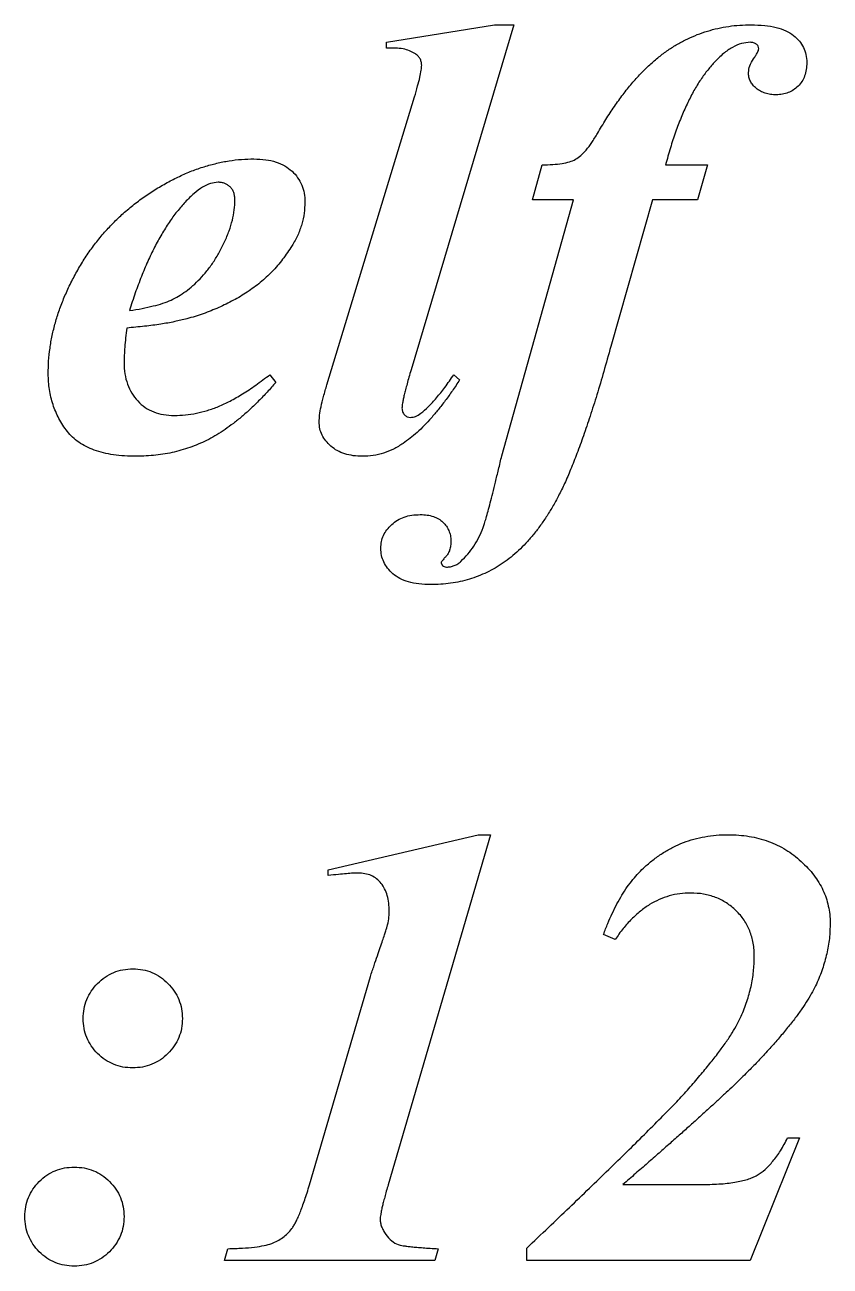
# Model space of a CAD drawing. Header units: inches. Extents: x -17.5 to -8.75, y -0.78 to 2.88.
# Drawn here: x -12.9373 to -12.6498, y 1.2942 to 1.7377 of the extents above; entities that cross this region are included whole.
import ezdxf

# ---------------------------------------------------------------- set-up
doc = ezdxf.new("R2010")
doc.units = ezdxf.units.IN
doc.header["$MEASUREMENT"] = 0

msp = doc.modelspace()

# ---------------------------------------------------------------- linework, layer by layer
at = {"color": 7, "linetype": 'Continuous', "lineweight": 25}
for p, q in [((-12.80814, 1.73146), (-12.7696, 1.73771)), ((-12.76273, 1.73771), (-12.79945, 1.61441)), ((-12.7696, 1.73771), (-12.76273, 1.73771)), ((-12.80814, 1.72938), (-12.80814, 1.73146)), ((-12.82947, 1.60913), (-12.79818, 1.71196)), ((-12.75606, 1.67521), (-12.75258, 1.68771)), ((-12.70857, 1.68771), (-12.69356, 1.68771)), ((-12.69356, 1.68771), (-12.69717, 1.67521)), ((-12.76703, 1.58377), (-12.74141, 1.67521)), ((-12.74141, 1.67521), (-12.75606, 1.67521)), ((-12.71329, 1.67521), (-12.7281, 1.62277)), ((-12.69717, 1.67521), (-12.71329, 1.67521)), ((-12.84981, 1.61271), (-12.84773, 1.60995)), ((-12.78419, 1.61271), (-12.7821, 1.61083)), ((-12.78874, 1.54536), (-12.78822, 1.54455)), ((-12.82898, 1.43584), (-12.77549, 1.44834)), ((-12.77107, 1.44834), (-12.80759, 1.32328)), ((-12.77549, 1.44834), (-12.77107, 1.44834)), ((-12.82898, 1.43376), (-12.82898, 1.43584)), ((-12.7266, 1.41088), (-12.73067, 1.41273)), ((-12.83568, 1.32328), (-12.81397, 1.39769)), ((-12.66081, 1.34001), (-12.67833, 1.29626)), ((-12.66498, 1.34001), (-12.66081, 1.34001)), ((-12.7238, 1.32334), (-12.69623, 1.32334)), ((-12.86599, 1.29626), (-12.86479, 1.30043)), ((-12.78979, 1.30043), (-12.79099, 1.29626)), ((-12.75814, 1.29626), (-12.75814, 1.30062)), ((-12.79099, 1.29626), (-12.86599, 1.29626)), ((-12.67833, 1.29626), (-12.75814, 1.29626))]:
    msp.add_line(p, q, dxfattribs=at)
for points, knots in [([(-12.73288, 1.69888), (-12.73189, 1.70056), (-12.72994, 1.70382), (-12.72693, 1.7085), (-12.72381, 1.71278), (-12.72069, 1.7167), (-12.7175, 1.72025), (-12.7143, 1.72344), (-12.71103, 1.72625), (-12.70772, 1.72871), (-12.70434, 1.73086), (-12.70085, 1.73266), (-12.6973, 1.73425), (-12.69364, 1.73552), (-12.68988, 1.73649), (-12.68603, 1.73721), (-12.68208, 1.73765), (-12.67941, 1.73769), (-12.67807, 1.73771)], [0, 0, 0, 0, 0.082735, 0.161183, 0.235602, 0.306921, 0.373681, 0.437744, 0.4984, 0.556255, 0.612266, 0.667806, 0.722579, 0.777119, 0.831776, 0.886978, 0.942944, 1, 1, 1, 1]), ([(-12.67807, 1.73771), (-12.67644, 1.73768), (-12.6734, 1.73762), (-12.66921, 1.7369), (-12.66569, 1.73579), (-12.6629, 1.73408), (-12.66077, 1.73203), (-12.65921, 1.7297), (-12.6583, 1.72704), (-12.6582, 1.72517), (-12.65814, 1.7242)], [0, 0, 0, 0, 0.180218, 0.334907, 0.469259, 0.586173, 0.693114, 0.79364, 0.893836, 1, 1, 1, 1]), ([(-12.67829, 1.73146), (-12.67936, 1.73137), (-12.68159, 1.73116), (-12.68487, 1.7297), (-12.68814, 1.72739), (-12.69012, 1.72536), (-12.69119, 1.72427)], [0, 0, 0, 0, 0.210371, 0.440381, 0.699409, 1, 1, 1, 1]), ([(-12.67533, 1.72912), (-12.67536, 1.72945), (-12.67543, 1.73012), (-12.67617, 1.73087), (-12.67714, 1.73139), (-12.6779, 1.73144), (-12.67829, 1.73146)], [0, 0, 0, 0, 0.2294092, 0.4655217, 0.7184455, 1, 1, 1, 1]), ([(-12.79812, 1.72749), (-12.79873, 1.72783), (-12.80003, 1.72856), (-12.80238, 1.72917), (-12.80513, 1.72945), (-12.80709, 1.7294), (-12.80814, 1.72938)], [0, 0, 0, 0, 0.2009822, 0.432794, 0.6951629, 1, 1, 1, 1]), ([(-12.79564, 1.72326), (-12.79568, 1.72369), (-12.79574, 1.72452), (-12.79621, 1.72571), (-12.79703, 1.72672), (-12.79775, 1.72723), (-12.79812, 1.72749)], [0, 0, 0, 0, 0.249731, 0.489154, 0.733166, 1, 1, 1, 1]), ([(-12.67898, 1.72066), (-12.67888, 1.72146), (-12.67865, 1.72324), (-12.67745, 1.7252), (-12.67636, 1.72667), (-12.67584, 1.7277), (-12.67541, 1.72846), (-12.67536, 1.72893), (-12.67533, 1.72912)], [0, 0, 0, 0, 0.259359, 0.568471, 0.724282, 0.847646, 0.939766, 1, 1, 1, 1]), ([(-12.79818, 1.71196), (-12.79781, 1.71327), (-12.79714, 1.71561), (-12.79629, 1.71878), (-12.7958, 1.72125), (-12.79569, 1.72267), (-12.79564, 1.72326)], [0, 0, 0, 0, 0.349951, 0.631009, 0.847838, 1, 1, 1, 1]), ([(-12.69119, 1.72427), (-12.69208, 1.72325), (-12.69394, 1.72116), (-12.69642, 1.71761), (-12.69881, 1.71367), (-12.701, 1.70927), (-12.70312, 1.70449), (-12.7051, 1.69928), (-12.70692, 1.69365), (-12.70801, 1.68974), (-12.70857, 1.68771)], [0, 0, 0, 0, 0.099452, 0.205113, 0.317687, 0.437391, 0.565429, 0.701836, 0.845932, 1, 1, 1, 1]), ([(-12.65814, 1.7242), (-12.65818, 1.72336), (-12.65824, 1.72175), (-12.65884, 1.71947), (-12.65983, 1.71746), (-12.66122, 1.71576), (-12.66286, 1.71438), (-12.66477, 1.71344), (-12.66684, 1.71281), (-12.6683, 1.71275), (-12.66905, 1.71271)], [0, 0, 0, 0, 0.141373, 0.271902, 0.394693, 0.517047, 0.637983, 0.755046, 0.873221, 1, 1, 1, 1]), ([(-12.66905, 1.71271), (-12.66975, 1.71273), (-12.67108, 1.71276), (-12.67298, 1.71325), (-12.6747, 1.71395), (-12.6762, 1.71497), (-12.67743, 1.71618), (-12.6783, 1.71757), (-12.67891, 1.71906), (-12.67895, 1.72012), (-12.67898, 1.72066)], [0, 0, 0, 0, 0.147617, 0.282733, 0.412711, 0.540406, 0.664117, 0.775878, 0.886615, 1, 1, 1, 1]), ([(-12.75258, 1.68771), (-12.75131, 1.68772), (-12.74895, 1.68774), (-12.74568, 1.68809), (-12.74297, 1.68868), (-12.74068, 1.68958), (-12.73867, 1.69104), (-12.73676, 1.69309), (-12.73479, 1.69574), (-12.73355, 1.69778), (-12.73288, 1.69888)], [0, 0, 0, 0, 0.156535, 0.291088, 0.403666, 0.497803, 0.592801, 0.706305, 0.841924, 1, 1, 1, 1]), ([(-12.92898, 1.61304), (-12.92895, 1.61456), (-12.92889, 1.61761), (-12.92836, 1.62217), (-12.92761, 1.62675), (-12.92644, 1.6313), (-12.92502, 1.63588), (-12.92324, 1.64043), (-12.9212, 1.64501), (-12.91878, 1.64953), (-12.91615, 1.65397), (-12.91325, 1.6582), (-12.9101, 1.6622), (-12.90672, 1.66596), (-12.90313, 1.66954), (-12.89928, 1.67284), (-12.89523, 1.67596), (-12.89097, 1.6788), (-12.88657, 1.68134), (-12.88216, 1.68361), (-12.87774, 1.68554), (-12.87329, 1.68707), (-12.86886, 1.68828), (-12.86441, 1.68917), (-12.85996, 1.68971), (-12.85699, 1.68977), (-12.85551, 1.6898)], [0, 0, 0, 0, 0.039082, 0.078362, 0.117989, 0.158248, 0.199189, 0.24105, 0.28388, 0.328057, 0.3726, 0.416552, 0.459861, 0.503325, 0.546527, 0.59004, 0.633619, 0.677877, 0.721755, 0.764051, 0.805409, 0.845552, 0.884872, 0.923553, 0.962033, 1, 1, 1, 1]), ([(-12.85551, 1.6898), (-12.85409, 1.68976), (-12.85142, 1.68969), (-12.84771, 1.68882), (-12.84449, 1.68748), (-12.84189, 1.68551), (-12.83984, 1.68317), (-12.83835, 1.6805), (-12.83747, 1.67751), (-12.83737, 1.67544), (-12.83731, 1.67437)], [0, 0, 0, 0, 0.157556, 0.296643, 0.423401, 0.542675, 0.6567, 0.76879, 0.880952, 1, 1, 1, 1]), ([(-12.8683, 1.68146), (-12.86921, 1.68136), (-12.87117, 1.68114), (-12.87408, 1.67967), (-12.87711, 1.67742), (-12.87902, 1.67546), (-12.88005, 1.6744)], [0, 0, 0, 0, 0.195013, 0.416861, 0.68378, 1, 1, 1, 1]), ([(-12.86231, 1.67512), (-12.86232, 1.67558), (-12.86235, 1.67648), (-12.8627, 1.67774), (-12.8632, 1.67888), (-12.86398, 1.67979), (-12.86488, 1.68055), (-12.86593, 1.68108), (-12.86708, 1.68142), (-12.86789, 1.68145), (-12.8683, 1.68146)], [0, 0, 0, 0, 0.142801, 0.272978, 0.397465, 0.51751, 0.637554, 0.753126, 0.873718, 1, 1, 1, 1]), ([(-12.89994, 1.63563), (-12.89843, 1.63586), (-12.89558, 1.6363), (-12.8916, 1.63719), (-12.88812, 1.63812), (-12.88512, 1.63931), (-12.88239, 1.64071), (-12.87982, 1.64248), (-12.87722, 1.64452), (-12.8747, 1.64697), (-12.87226, 1.64976), (-12.86997, 1.65291), (-12.86786, 1.65639), (-12.86598, 1.66015), (-12.86437, 1.664), (-12.86317, 1.6678), (-12.86245, 1.6715), (-12.86236, 1.67393), (-12.86231, 1.67512)], [0, 0, 0, 0, 0.076865, 0.145034, 0.205136, 0.257311, 0.307089, 0.35899, 0.414116, 0.473151, 0.535406, 0.600225, 0.668527, 0.740015, 0.811443, 0.877706, 0.940411, 1, 1, 1, 1]), ([(-12.88005, 1.6744), (-12.88105, 1.67328), (-12.8831, 1.67097), (-12.88587, 1.6671), (-12.88855, 1.66285), (-12.89107, 1.65818), (-12.89353, 1.65314), (-12.89578, 1.64767), (-12.89798, 1.64182), (-12.89928, 1.63773), (-12.89994, 1.63563)], [0, 0, 0, 0, 0.102496, 0.210714, 0.32463, 0.445355, 0.572975, 0.707181, 0.84953, 1, 1, 1, 1]), ([(-12.83731, 1.67437), (-12.83737, 1.67304), (-12.83749, 1.67038), (-12.83838, 1.66642), (-12.8398, 1.66251), (-12.84119, 1.66006), (-12.8419, 1.65881)], [0, 0, 0, 0, 0.2425278, 0.4859534, 0.7374867, 1, 1, 1, 1]), ([(-12.8419, 1.65881), (-12.84299, 1.65715), (-12.84515, 1.65389), (-12.84898, 1.64947), (-12.85318, 1.64553), (-12.85785, 1.64216), (-12.86282, 1.63918), (-12.86811, 1.63664), (-12.87365, 1.63438), (-12.87751, 1.63324), (-12.87947, 1.63267)], [0, 0, 0, 0, 0.126688, 0.250228, 0.372514, 0.49468, 0.617641, 0.742739, 0.869822, 1, 1, 1, 1]), ([(-12.87947, 1.63267), (-12.88091, 1.63232), (-12.884, 1.63157), (-12.88903, 1.63067), (-12.89474, 1.62994), (-12.89879, 1.62957), (-12.90092, 1.62938)], [0, 0, 0, 0, 0.20459, 0.439082, 0.704993, 1, 1, 1, 1]), ([(-12.90092, 1.62938), (-12.90107, 1.6282), (-12.90135, 1.62594), (-12.90163, 1.6227), (-12.90185, 1.61978), (-12.90188, 1.61794), (-12.90189, 1.61708)], [0, 0, 0, 0, 0.289329, 0.553966, 0.789077, 1, 1, 1, 1]), ([(-12.7281, 1.62277), (-12.72894, 1.61979), (-12.73055, 1.61402), (-12.73303, 1.60572), (-12.73543, 1.59806), (-12.7378, 1.59106), (-12.74011, 1.58471), (-12.74234, 1.57902), (-12.74452, 1.57397), (-12.74668, 1.56953), (-12.74887, 1.56555), (-12.75112, 1.56189), (-12.75346, 1.55851), (-12.75587, 1.55537), (-12.75838, 1.55249), (-12.76099, 1.54988), (-12.76369, 1.54754), (-12.76647, 1.54544), (-12.76934, 1.54359), (-12.77234, 1.54205), (-12.77542, 1.54068), (-12.77862, 1.53964), (-12.7819, 1.53872), (-12.78532, 1.53816), (-12.78882, 1.53779), (-12.79119, 1.53774), (-12.79239, 1.53771)], [0, 0, 0, 0, 0.080645, 0.155714, 0.225223, 0.289281, 0.347829, 0.4009, 0.448281, 0.490676, 0.529314, 0.566427, 0.602114, 0.63631, 0.6693, 0.701218, 0.732218, 0.762236, 0.791664, 0.820939, 0.849872, 0.879046, 0.908541, 0.938318, 0.968946, 1, 1, 1, 1]), ([(-12.90189, 1.61708), (-12.90185, 1.61571), (-12.90176, 1.61308), (-12.90078, 1.60937), (-12.89929, 1.60604), (-12.8971, 1.60325), (-12.89446, 1.6009), (-12.89129, 1.59932), (-12.88774, 1.59829), (-12.88524, 1.59818), (-12.88393, 1.59813)], [0, 0, 0, 0, 0.138619, 0.267658, 0.388404, 0.508312, 0.626725, 0.744958, 0.866809, 1, 1, 1, 1]), ([(-12.89744, 1.58355), (-12.89887, 1.58357), (-12.90162, 1.5836), (-12.90558, 1.58404), (-12.90921, 1.5847), (-12.9125, 1.58568), (-12.91544, 1.58694), (-12.91804, 1.58847), (-12.9203, 1.59028), (-12.92278, 1.59308), (-12.92526, 1.59696), (-12.92739, 1.60202), (-12.92876, 1.60741), (-12.9289, 1.61114), (-12.92898, 1.61304)], [0, 0, 0, 0, 0.087244, 0.167641, 0.242272, 0.311244, 0.376044, 0.436772, 0.49455, 0.55161, 0.663388, 0.773209, 0.884729, 1, 1, 1, 1]), ([(-12.88393, 1.59813), (-12.88261, 1.59817), (-12.87997, 1.59824), (-12.87601, 1.59889), (-12.87206, 1.59991), (-12.86803, 1.60133), (-12.86386, 1.60331), (-12.85942, 1.60585), (-12.85469, 1.60905), (-12.85149, 1.61145), (-12.84981, 1.61271)], [0, 0, 0, 0, 0.10426, 0.209667, 0.317162, 0.427674, 0.547407, 0.683078, 0.833212, 1, 1, 1, 1]), ([(-12.79945, 1.61441), (-12.79971, 1.61354), (-12.80019, 1.61188), (-12.80083, 1.60952), (-12.80139, 1.60742), (-12.80184, 1.60559), (-12.80221, 1.604), (-12.80248, 1.60268), (-12.80261, 1.6016), (-12.80266, 1.60097), (-12.80268, 1.6007)], [0, 0, 0, 0, 0.1921603, 0.3668905, 0.5197573, 0.6552523, 0.7689323, 0.8653655, 0.9421033, 1, 1, 1, 1]), ([(-12.7821, 1.61083), (-12.78295, 1.60954), (-12.7846, 1.60704), (-12.78714, 1.60348), (-12.78968, 1.60023), (-12.7922, 1.59725), (-12.79469, 1.59454), (-12.7972, 1.59212), (-12.79971, 1.59), (-12.80142, 1.58875), (-12.80225, 1.58814)], [0, 0, 0, 0, 0.151415, 0.294332, 0.42956, 0.556666, 0.677386, 0.791258, 0.898704, 1, 1, 1, 1]), ([(-12.79597, 1.59891), (-12.79504, 1.59968), (-12.79301, 1.60135), (-12.79022, 1.60455), (-12.78715, 1.60832), (-12.78522, 1.61119), (-12.78419, 1.61271)], [0, 0, 0, 0, 0.198837, 0.431518, 0.697158, 1, 1, 1, 1]), ([(-12.84773, 1.60995), (-12.84874, 1.60879), (-12.85072, 1.60652), (-12.85378, 1.60334), (-12.85681, 1.6004), (-12.8598, 1.59772), (-12.8628, 1.59531), (-12.86577, 1.59316), (-12.86869, 1.59121), (-12.8726, 1.58906), (-12.87763, 1.58683), (-12.88397, 1.58495), (-12.8906, 1.58377), (-12.89513, 1.58362), (-12.89744, 1.58355)], [0, 0, 0, 0, 0.0791, 0.154916, 0.227172, 0.295979, 0.361898, 0.424661, 0.484745, 0.542227, 0.654471, 0.766987, 0.881447, 1, 1, 1, 1]), ([(-12.83223, 1.59585), (-12.8322, 1.59665), (-12.83211, 1.59846), (-12.83153, 1.60147), (-12.83064, 1.6051), (-12.82988, 1.60771), (-12.82947, 1.60913)], [0, 0, 0, 0, 0.175093, 0.400904, 0.674263, 1, 1, 1, 1]), ([(-12.80268, 1.6007), (-12.80264, 1.60027), (-12.80256, 1.59941), (-12.80182, 1.59836), (-12.80086, 1.59759), (-12.80008, 1.59749), (-12.79971, 1.59745)], [0, 0, 0, 0, 0.266223, 0.523389, 0.773345, 1, 1, 1, 1]), ([(-12.79971, 1.59745), (-12.79905, 1.59751), (-12.79767, 1.59765), (-12.79655, 1.59848), (-12.79597, 1.59891)], [0, 0, 0, 0, 0.478106, 1, 1, 1, 1]), ([(-12.81671, 1.58355), (-12.81784, 1.58358), (-12.82, 1.58365), (-12.82305, 1.58437), (-12.82578, 1.58544), (-12.82805, 1.58707), (-12.82989, 1.58896), (-12.83127, 1.59106), (-12.83209, 1.59341), (-12.83218, 1.59503), (-12.83223, 1.59585)], [0, 0, 0, 0, 0.153542, 0.292547, 0.423307, 0.549171, 0.667931, 0.779891, 0.888896, 1, 1, 1, 1]), ([(-12.80225, 1.58814), (-12.80338, 1.58743), (-12.8056, 1.58604), (-12.80921, 1.5846), (-12.81292, 1.58372), (-12.81544, 1.58361), (-12.81671, 1.58355)], [0, 0, 0, 0, 0.259814, 0.508511, 0.753836, 1, 1, 1, 1]), ([(-12.7737, 1.55806), (-12.77354, 1.55855), (-12.77315, 1.55968), (-12.77258, 1.56164), (-12.7719, 1.56411), (-12.77112, 1.56707), (-12.77024, 1.57053), (-12.76928, 1.5745), (-12.76815, 1.57896), (-12.76742, 1.58211), (-12.76703, 1.58377)], [0, 0, 0, 0, 0.058102, 0.134833, 0.231414, 0.346692, 0.480678, 0.634569, 0.807471, 1, 1, 1, 1]), ([(-12.81023, 1.5507), (-12.81019, 1.55149), (-12.81012, 1.55306), (-12.80932, 1.5553), (-12.80808, 1.55737), (-12.80638, 1.55921), (-12.8043, 1.56078), (-12.80186, 1.56194), (-12.79909, 1.56259), (-12.79715, 1.56267), (-12.79613, 1.56271)], [0, 0, 0, 0, 0.114104, 0.227332, 0.341218, 0.462919, 0.589106, 0.718226, 0.852892, 1, 1, 1, 1]), ([(-12.79613, 1.56271), (-12.79531, 1.56269), (-12.79373, 1.56264), (-12.79152, 1.56211), (-12.78961, 1.56126), (-12.78803, 1.56008), (-12.78678, 1.55864), (-12.78589, 1.557), (-12.78529, 1.5552), (-12.78525, 1.55393), (-12.78523, 1.55327)], [0, 0, 0, 0, 0.152755, 0.290909, 0.41656, 0.536896, 0.653498, 0.765704, 0.879247, 1, 1, 1, 1]), ([(-12.78168, 1.54598), (-12.78082, 1.54684), (-12.77912, 1.54854), (-12.77696, 1.55146), (-12.77511, 1.55463), (-12.77418, 1.55691), (-12.7737, 1.55806)], [0, 0, 0, 0, 0.24924, 0.494558, 0.744347, 1, 1, 1, 1]), ([(-12.78523, 1.55327), (-12.78524, 1.5527), (-12.78527, 1.55161), (-12.78559, 1.55008), (-12.78614, 1.54878), (-12.78692, 1.54776), (-12.78774, 1.54702), (-12.78822, 1.54629), (-12.78865, 1.54582), (-12.78872, 1.54549), (-12.78874, 1.54536)], [0, 0, 0, 0, 0.193333, 0.364775, 0.519719, 0.665397, 0.791611, 0.887761, 0.958475, 1, 1, 1, 1]), ([(-12.79239, 1.53771), (-12.79383, 1.53774), (-12.79652, 1.5378), (-12.80024, 1.53856), (-12.8034, 1.53973), (-12.80591, 1.54146), (-12.80782, 1.54351), (-12.80922, 1.54574), (-12.8101, 1.54816), (-12.81018, 1.54985), (-12.81023, 1.5507)], [0, 0, 0, 0, 0.173915, 0.325635, 0.458546, 0.579703, 0.691405, 0.796561, 0.896838, 1, 1, 1, 1]), ([(-12.78822, 1.54455), (-12.78801, 1.54439), (-12.7876, 1.54406), (-12.78708, 1.544), (-12.78682, 1.54396)], [0, 0, 0, 0, 0.503339, 1, 1, 1, 1]), ([(-12.78682, 1.54396), (-12.78633, 1.54399), (-12.78537, 1.54403), (-12.78401, 1.54445), (-12.78274, 1.54505), (-12.78204, 1.54567), (-12.78168, 1.54598)], [0, 0, 0, 0, 0.25994, 0.505741, 0.750191, 1, 1, 1, 1]), ([(-12.71589, 1.43695), (-12.71483, 1.43786), (-12.71275, 1.43966), (-12.70937, 1.44197), (-12.70586, 1.44394), (-12.70223, 1.44557), (-12.69844, 1.44682), (-12.69451, 1.44768), (-12.69045, 1.44827), (-12.68769, 1.44832), (-12.6863, 1.44834)], [0, 0, 0, 0, 0.128892, 0.254326, 0.377327, 0.500308, 0.621746, 0.745074, 0.871561, 1, 1, 1, 1]), ([(-12.6863, 1.44834), (-12.68501, 1.44831), (-12.68248, 1.44824), (-12.67878, 1.44782), (-12.67525, 1.44707), (-12.67188, 1.44602), (-12.66866, 1.44469), (-12.66565, 1.44302), (-12.66277, 1.44109), (-12.66016, 1.43884), (-12.6577, 1.43648), (-12.65563, 1.43391), (-12.65382, 1.43131), (-12.65233, 1.4286), (-12.65123, 1.42577), (-12.65041, 1.42286), (-12.6499, 1.41984), (-12.64984, 1.4178), (-12.64981, 1.41677)], [0, 0, 0, 0, 0.072328, 0.141401, 0.208456, 0.273954, 0.338464, 0.402873, 0.466708, 0.531787, 0.595769, 0.65704, 0.715994, 0.773328, 0.829486, 0.885624, 0.94223, 1, 1, 1, 1]), ([(-12.81846, 1.43464), (-12.81902, 1.43462), (-12.82034, 1.43458), (-12.82264, 1.4344), (-12.8256, 1.43414), (-12.82777, 1.4339), (-12.82898, 1.43376)], [0, 0, 0, 0, 0.157423, 0.376955, 0.655641, 1, 1, 1, 1]), ([(-12.8072, 1.42087), (-12.80724, 1.42189), (-12.80732, 1.42383), (-12.80781, 1.42658), (-12.80877, 1.42896), (-12.81004, 1.43099), (-12.81167, 1.43262), (-12.81363, 1.43383), (-12.81596, 1.43452), (-12.8176, 1.4346), (-12.81846, 1.43464)], [0, 0, 0, 0, 0.152268, 0.288915, 0.414395, 0.531439, 0.643462, 0.755194, 0.87179, 1, 1, 1, 1]), ([(-12.73067, 1.41273), (-12.7302, 1.41403), (-12.72927, 1.41656), (-12.72766, 1.42018), (-12.72597, 1.42357), (-12.72419, 1.42673), (-12.7223, 1.42965), (-12.72027, 1.43232), (-12.71817, 1.43478), (-12.71664, 1.43624), (-12.71589, 1.43695)], [0, 0, 0, 0, 0.144559, 0.282426, 0.414545, 0.541247, 0.661952, 0.77876, 0.891531, 1, 1, 1, 1]), ([(-12.69965, 1.42751), (-12.70094, 1.42746), (-12.7035, 1.42737), (-12.70726, 1.42655), (-12.71088, 1.42524), (-12.71435, 1.4234), (-12.71765, 1.42101), (-12.72084, 1.41815), (-12.72387, 1.41476), (-12.72567, 1.4122), (-12.7266, 1.41088)], [0, 0, 0, 0, 0.117464, 0.232201, 0.347477, 0.465547, 0.587707, 0.716036, 0.853442, 1, 1, 1, 1]), ([(-12.67689, 1.40479), (-12.67691, 1.40561), (-12.67695, 1.40723), (-12.67724, 1.40959), (-12.67777, 1.41182), (-12.67848, 1.41394), (-12.67941, 1.41594), (-12.6805, 1.41784), (-12.68185, 1.4196), (-12.68388, 1.42175), (-12.68675, 1.42408), (-12.6907, 1.42609), (-12.69505, 1.4273), (-12.69809, 1.42744), (-12.69965, 1.42751)], [0, 0, 0, 0, 0.0687183, 0.1342754, 0.1973901, 0.2593891, 0.3200303, 0.3807724, 0.4420297, 0.5040287, 0.6267863, 0.7476034, 0.8703477, 1, 1, 1, 1]), ([(-12.80798, 1.4155), (-12.80775, 1.41642), (-12.80732, 1.41818), (-12.80724, 1.42), (-12.8072, 1.42087)], [0, 0, 0, 0, 0.519928, 1, 1, 1, 1]), ([(-12.81397, 1.39769), (-12.81351, 1.39902), (-12.81266, 1.40149), (-12.81149, 1.40495), (-12.81048, 1.40791), (-12.80963, 1.41038), (-12.80897, 1.41237), (-12.80851, 1.41386), (-12.80815, 1.41484), (-12.80802, 1.41533), (-12.80798, 1.4155)], [0, 0, 0, 0, 0.223556, 0.417517, 0.584083, 0.723255, 0.834481, 0.918312, 0.973102, 1, 1, 1, 1]), ([(-12.64981, 1.41677), (-12.64986, 1.41493), (-12.64996, 1.41125), (-12.65098, 1.40577), (-12.6525, 1.40031), (-12.65429, 1.39578), (-12.65615, 1.39211), (-12.65787, 1.38916), (-12.65995, 1.38607), (-12.66229, 1.38275), (-12.66504, 1.37931), (-12.66806, 1.37565), (-12.67142, 1.37184), (-12.67381, 1.36929), (-12.67504, 1.36797)], [0, 0, 0, 0, 0.097643, 0.195437, 0.295531, 0.398598, 0.453557, 0.514315, 0.580083, 0.651646, 0.730131, 0.814123, 0.904057, 1, 1, 1, 1]), ([(-12.7046, 1.35284), (-12.70313, 1.35444), (-12.70031, 1.35755), (-12.6964, 1.36213), (-12.69286, 1.3664), (-12.68976, 1.37036), (-12.68709, 1.37404), (-12.68482, 1.37741), (-12.68302, 1.38052), (-12.68116, 1.38421), (-12.67947, 1.38869), (-12.67798, 1.39403), (-12.67707, 1.3994), (-12.67695, 1.40299), (-12.67689, 1.40479)], [0, 0, 0, 0, 0.107955, 0.20805, 0.299514, 0.382814, 0.458029, 0.525265, 0.584402, 0.636201, 0.730343, 0.821439, 0.910979, 1, 1, 1, 1]), ([(-12.91648, 1.38265), (-12.91642, 1.38383), (-12.9163, 1.38616), (-12.91528, 1.38949), (-12.91365, 1.39256), (-12.91141, 1.39527), (-12.90869, 1.39754), (-12.90563, 1.39923), (-12.90225, 1.40025), (-12.89991, 1.40037), (-12.8987, 1.40043)], [0, 0, 0, 0, 0.126414, 0.249214, 0.370702, 0.497401, 0.624843, 0.748464, 0.871265, 1, 1, 1, 1]), ([(-12.8987, 1.40043), (-12.89753, 1.40037), (-12.89521, 1.40025), (-12.89188, 1.39923), (-12.88884, 1.39754), (-12.88617, 1.39525), (-12.88388, 1.39257), (-12.88226, 1.38949), (-12.88124, 1.38616), (-12.88112, 1.38383), (-12.88106, 1.38265)], [0, 0, 0, 0, 0.1269995, 0.2492464, 0.3724151, 0.4995495, 0.6275812, 0.7496316, 0.8730005, 1, 1, 1, 1]), ([(-12.89883, 1.36501), (-12.90001, 1.36507), (-12.90233, 1.36518), (-12.90565, 1.36621), (-12.90871, 1.36784), (-12.91141, 1.37007), (-12.91365, 1.37278), (-12.91527, 1.37584), (-12.9163, 1.37916), (-12.91642, 1.38147), (-12.91648, 1.38265)], [0, 0, 0, 0, 0.127361, 0.249955, 0.372353, 0.5, 0.627647, 0.750045, 0.872639, 1, 1, 1, 1]), ([(-12.88106, 1.38265), (-12.88112, 1.38147), (-12.88123, 1.37916), (-12.88227, 1.37584), (-12.88388, 1.37277), (-12.88616, 1.3701), (-12.88884, 1.36781), (-12.89193, 1.36622), (-12.89529, 1.36518), (-12.89763, 1.36507), (-12.89883, 1.36501)], [0, 0, 0, 0, 0.1268097, 0.2488739, 0.3707419, 0.4985823, 0.6247761, 0.7476773, 0.8708617, 1, 1, 1, 1]), ([(-12.67504, 1.36797), (-12.67557, 1.36741), (-12.67668, 1.36622), (-12.67848, 1.3644), (-12.68046, 1.36241), (-12.68265, 1.3603), (-12.68502, 1.35801), (-12.6876, 1.35562), (-12.69032, 1.35302), (-12.6933, 1.35034), (-12.69645, 1.34748), (-12.69977, 1.34443), (-12.70332, 1.3413), (-12.70704, 1.338), (-12.71094, 1.33454), (-12.71507, 1.33095), (-12.71937, 1.32719), (-12.7223, 1.32464), (-12.7238, 1.32334)], [0, 0, 0, 0, 0.035173, 0.073813, 0.1162804, 0.1622341, 0.2120225, 0.2653093, 0.3220753, 0.3827076, 0.4471811, 0.5151317, 0.5869606, 0.6619375, 0.7407575, 0.8237909, 0.9099735, 1, 1, 1, 1]), ([(-12.75814, 1.30062), (-12.75555, 1.30308), (-12.75046, 1.30791), (-12.74299, 1.31505), (-12.73584, 1.32195), (-12.72896, 1.32858), (-12.72243, 1.33499), (-12.7162, 1.34116), (-12.71029, 1.34707), (-12.70646, 1.35095), (-12.7046, 1.35284)], [0, 0, 0, 0, 0.143457, 0.281362, 0.414331, 0.542064, 0.664553, 0.781498, 0.893518, 1, 1, 1, 1]), ([(-12.69623, 1.32334), (-12.69507, 1.32336), (-12.69283, 1.32339), (-12.68961, 1.32351), (-12.68665, 1.32376), (-12.68397, 1.32416), (-12.68156, 1.32461), (-12.6794, 1.32514), (-12.67753, 1.32583), (-12.67534, 1.32689), (-12.67282, 1.32877), (-12.67007, 1.33178), (-12.66734, 1.33554), (-12.6658, 1.33846), (-12.66498, 1.34001)], [0, 0, 0, 0, 0.091068, 0.175381, 0.253117, 0.323638, 0.387726, 0.445722, 0.497414, 0.543843, 0.636437, 0.741781, 0.862466, 1, 1, 1, 1]), ([(-12.93731, 1.31188), (-12.93725, 1.31308), (-12.93714, 1.3154), (-12.93611, 1.31873), (-12.93449, 1.32179), (-12.93224, 1.32449), (-12.92955, 1.32677), (-12.92648, 1.32839), (-12.92316, 1.32942), (-12.92085, 1.32953), (-12.91967, 1.32959)], [0, 0, 0, 0, 0.128284, 0.250644, 0.372807, 0.50021, 0.62836, 0.750523, 0.872883, 1, 1, 1, 1]), ([(-12.91967, 1.32959), (-12.91847, 1.32954), (-12.91612, 1.32942), (-12.91276, 1.32838), (-12.90966, 1.32679), (-12.907, 1.32447), (-12.90471, 1.3218), (-12.9031, 1.31873), (-12.90206, 1.3154), (-12.90195, 1.31308), (-12.90189, 1.31188)], [0, 0, 0, 0, 0.128891, 0.251841, 0.374507, 0.501209, 0.628805, 0.75044, 0.872271, 1, 1, 1, 1]), ([(-12.86479, 1.30043), (-12.86306, 1.30047), (-12.85988, 1.30056), (-12.85556, 1.30094), (-12.85207, 1.30147), (-12.84931, 1.30216), (-12.84709, 1.30318), (-12.84516, 1.30437), (-12.84345, 1.30587), (-12.84217, 1.30733), (-12.84123, 1.30874), (-12.84051, 1.31008), (-12.83974, 1.31165), (-12.83896, 1.31348), (-12.83819, 1.31558), (-12.83738, 1.31791), (-12.83652, 1.3205), (-12.83597, 1.32232), (-12.83568, 1.32328)], [0, 0, 0, 0, 0.12398, 0.228033, 0.311683, 0.377084, 0.431833, 0.486098, 0.539681, 0.594363, 0.625267, 0.660838, 0.703352, 0.750825, 0.804084, 0.863472, 0.928276, 1, 1, 1, 1]), ([(-12.80759, 1.32328), (-12.80783, 1.32251), (-12.80828, 1.32104), (-12.80879, 1.31892), (-12.80935, 1.31706), (-12.80972, 1.31539), (-12.81007, 1.31397), (-12.81023, 1.31274), (-12.81045, 1.31176), (-12.81045, 1.31117), (-12.81046, 1.31091)], [0, 0, 0, 0, 0.1894449, 0.3613522, 0.5152979, 0.6468641, 0.7648127, 0.86072, 0.9385388, 1, 1, 1, 1]), ([(-12.91967, 1.29418), (-12.92085, 1.29423), (-12.92316, 1.29435), (-12.92648, 1.29538), (-12.92955, 1.297), (-12.93224, 1.29927), (-12.93449, 1.30198), (-12.93611, 1.30504), (-12.93714, 1.30837), (-12.93725, 1.31069), (-12.93731, 1.31188)], [0, 0, 0, 0, 0.127117, 0.249477, 0.37164, 0.49979, 0.627193, 0.749356, 0.871716, 1, 1, 1, 1]), ([(-12.90189, 1.31188), (-12.90195, 1.3107), (-12.90207, 1.30837), (-12.90309, 1.30502), (-12.90479, 1.30199), (-12.90706, 1.29928), (-12.90975, 1.297), (-12.91283, 1.29538), (-12.91616, 1.29435), (-12.91849, 1.29424), (-12.91967, 1.29418)], [0, 0, 0, 0, 0.1279016, 0.2498968, 0.3728118, 0.5005799, 0.628348, 0.7501471, 0.873262, 1, 1, 1, 1]), ([(-12.81046, 1.31091), (-12.81043, 1.31047), (-12.81038, 1.30957), (-12.80995, 1.30823), (-12.80933, 1.30684), (-12.8082, 1.30507), (-12.80653, 1.30324), (-12.80466, 1.30202), (-12.8032, 1.30167), (-12.80216, 1.30148), (-12.80082, 1.30129), (-12.7992, 1.30108), (-12.79726, 1.30095), (-12.79504, 1.30073), (-12.79251, 1.30058), (-12.79073, 1.30048), (-12.78979, 1.30043)], [0, 0, 0, 0, 0.050417, 0.103995, 0.16181, 0.225489, 0.345293, 0.447036, 0.476847, 0.51768, 0.569649, 0.632807, 0.707068, 0.793933, 0.890707, 1, 1, 1, 1])]:
    msp.add_open_spline(points, degree=3, knots=knots, dxfattribs=at)

doc.saveas('drawing.dxf')
